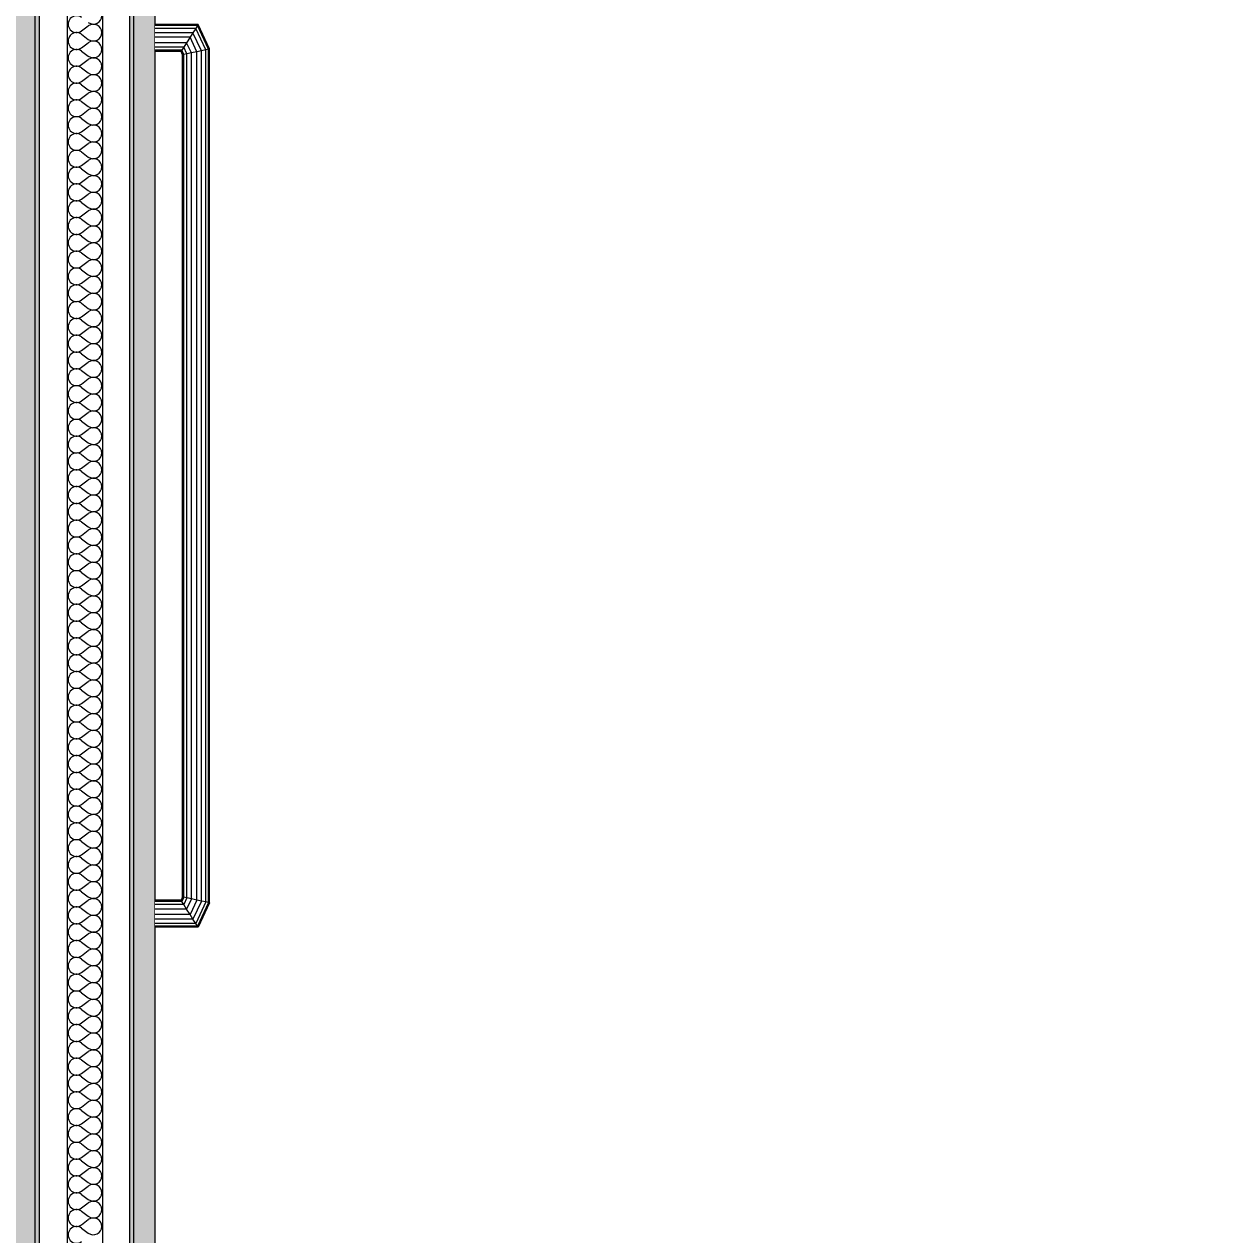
# Model space of a CAD drawing. Header units: millimetres. Extents: x -48147 to 1403542, y -455564 to 18123.
# Drawn here: x 1378454 to 1379293, y -437360 to -436503 of the extents above; entities that cross this region are included whole.
import ezdxf

# ---------------------------------------------------------------- set-up
doc = ezdxf.new("R2010")
doc.units = ezdxf.units.MM
doc.header["$MEASUREMENT"] = 0
doc.linetypes.add('Wipeout_Contour', pattern=[1000, 0, -1000])
for name, color, linetype in [('New_A-25-M_Wall_Int', 7, 'Continuous'), ('New_A-95-D_1_20', 7, 'Continuous'), ('New_ArchiCAD Doors', 7, 'Continuous')]:
    doc.layers.add(name, color=color, linetype=linetype)
for name, color, linetype, lineweight in [('New_A-25-M_Wall_Int_Pen_No__1', 7, 'Continuous', 13), ('New_A-95-D_1_20_Pen_No__1', 7, 'Continuous', 13), ('New_ArchiCAD Doors_Pen_No__93', 8, 'Continuous', 13)]:
    doc.layers.add(name, color=color, linetype=linetype, lineweight=lineweight)
doc.layers.add('New_A-25-M_Wall_Int_Pen_No__107', color=7, linetype='Continuous', lineweight=15, true_color=0xa6a6a6)
doc.styles.add('GENERATED_STYLE_1', font='')
doc.styles.get('GENERATED_STYLE_1').set_extended_font_data('Arial')
doc.dimstyles.new('GENERATED_STYLE__2', dxfattribs={"dimtxt": 125, "dimasz": 47.5, "dimexe": 0.18, "dimexo": 50, "dimgap": 0.09, "dimtad": 1, "dimdec": 0, "dimzin": 0, "dimdsep": 46, "dimtxsty": 'GENERATED_STYLE_1', "dimblk": 'ARROWHEAD_2', "dimblk1": 'ARROWHEAD_2', "dimblk2": 'ARROWHEAD_2', "dimcen": 0.09, "dimclrd": 7, "dimclre": 7, "dimclrt": 7, "dimadec": 0, "dimazin": 0, "dimtfac": 1, "dimtdec": 4, "dimtmove": 0, "dimatfit": 3, "dimfxl": 1, "dimtolj": 1, "dimtzin": 0, "dimarcsym": 0})

# ---------------------------------------------------------------- blocks, each defined once
blk = doc.blocks.new('*X43', base_point=(1418663.25, -449992.53))
at = {"layer": 'New_A-25-M_Wall_Int_Pen_No__107', "linetype": 'Continuous'}
for p, q in [((1378494.39, -436508.01), (1378499.15, -436504.43)), ((1378494.39, -436510.39), (1378499.15, -436513.96)), ((1378494.39, -436519.91), (1378499.15, -436516.34)), ((1378494.39, -436522.29), (1378499.15, -436525.86)), ((1378494.39, -436531.81), (1378499.15, -436528.24)), ((1378494.39, -436534.2), (1378499.15, -436537.77)), ((1378494.39, -436543.72), (1378499.15, -436540.15)), ((1378494.39, -436546.1), (1378499.15, -436549.67)), ((1378494.39, -436555.62), (1378499.15, -436552.05)), ((1378494.39, -436558.01), (1378499.15, -436561.58)), ((1378494.39, -436567.53), (1378499.15, -436563.96)), ((1378494.39, -436569.91), (1378499.15, -436573.48)), ((1378494.39, -436579.43), (1378499.15, -436575.86)), ((1378494.39, -436581.81), (1378499.15, -436585.39)), ((1378494.39, -436591.34), (1378499.15, -436587.77)), ((1378494.39, -436593.72), (1378499.15, -436597.29)), ((1378494.39, -436603.24), (1378499.15, -436599.67)), ((1378494.39, -436605.62), (1378499.15, -436609.2)), ((1378494.39, -436615.15), (1378499.15, -436611.58)), ((1378494.39, -436617.53), (1378499.15, -436621.1)), ((1378494.39, -436627.05), (1378499.15, -436623.48)), ((1378494.39, -436629.43), (1378499.15, -436633.01)), ((1378494.39, -436638.96), (1378499.15, -436635.39)), ((1378494.39, -436641.34), (1378499.15, -436644.91)), ((1378494.39, -436650.86), (1378499.15, -436647.29)), ((1378494.39, -436653.24), (1378499.15, -436656.81)), ((1378494.39, -436662.77), (1378499.15, -436659.2)), ((1378494.39, -436665.15), (1378499.15, -436668.72)), ((1378494.39, -436674.67), (1378499.15, -436671.1)), ((1378494.39, -436677.05), (1378499.15, -436680.62)), ((1378494.39, -436686.58), (1378499.15, -436683.01)), ((1378494.39, -436688.96), (1378499.15, -436692.53)), ((1378494.39, -436698.48), (1378499.15, -436694.91)), ((1378494.39, -436700.86), (1378499.15, -436704.43)), ((1378494.39, -436710.39), (1378499.15, -436706.81)), ((1378494.39, -436712.77), (1378499.15, -436716.34)), ((1378494.39, -436722.29), (1378499.15, -436718.72)), ((1378494.39, -436724.67), (1378499.15, -436728.24)), ((1378494.39, -436734.2), (1378499.15, -436730.62)), ((1378494.39, -436736.58), (1378499.15, -436740.15)), ((1378494.39, -436746.1), (1378499.15, -436742.53)), ((1378494.39, -436748.48), (1378499.15, -436752.05)), ((1378494.39, -436758.01), (1378499.15, -436754.43)), ((1378494.39, -436760.39), (1378499.15, -436763.96)), ((1378494.39, -436769.91), (1378499.15, -436766.34)), ((1378494.39, -436772.29), (1378499.15, -436775.86)), ((1378494.39, -436781.81), (1378499.15, -436778.24)), ((1378494.39, -436784.2), (1378499.15, -436787.77)), ((1378494.39, -436793.72), (1378499.15, -436790.15)), ((1378494.39, -436796.1), (1378499.15, -436799.67)), ((1378494.39, -436805.62), (1378499.15, -436802.05)), ((1378494.39, -436808.01), (1378499.15, -436811.58)), ((1378494.39, -436817.53), (1378499.15, -436813.96)), ((1378494.39, -436819.91), (1378499.15, -436823.48)), ((1378494.39, -436829.43), (1378499.15, -436825.86)), ((1378494.39, -436831.81), (1378499.15, -436835.39)), ((1378494.39, -436841.34), (1378499.15, -436837.77)), ((1378494.39, -436843.72), (1378499.15, -436847.29)), ((1378494.39, -436853.24), (1378499.15, -436849.67)), ((1378494.39, -436855.62), (1378499.15, -436859.2)), ((1378494.39, -436865.15), (1378499.15, -436861.58)), ((1378494.39, -436867.53), (1378499.15, -436871.1)), ((1378494.39, -436877.05), (1378499.15, -436873.48)), ((1378494.39, -436879.43), (1378499.15, -436883.01)), ((1378494.39, -436888.96), (1378499.15, -436885.39)), ((1378494.39, -436891.34), (1378499.15, -436894.91)), ((1378494.39, -436900.86), (1378499.15, -436897.29)), ((1378494.39, -436903.24), (1378499.15, -436906.81)), ((1378494.39, -436912.77), (1378499.15, -436909.2)), ((1378494.39, -436915.15), (1378499.15, -436918.72)), ((1378494.39, -436924.67), (1378499.15, -436921.1)), ((1378494.39, -436927.05), (1378499.15, -436930.62)), ((1378494.39, -436936.58), (1378499.15, -436933.01)), ((1378494.39, -436938.96), (1378499.15, -436942.53)), ((1378494.39, -436948.48), (1378499.15, -436944.91)), ((1378494.39, -436950.86), (1378499.15, -436954.43)), ((1378494.39, -436960.39), (1378499.15, -436956.81)), ((1378494.39, -436962.77), (1378499.15, -436966.34)), ((1378494.39, -436972.29), (1378499.15, -436968.72)), ((1378494.39, -436974.67), (1378499.15, -436978.24)), ((1378494.39, -436984.2), (1378499.15, -436980.62)), ((1378494.39, -436986.58), (1378499.15, -436990.15)), ((1378494.39, -436996.1), (1378499.15, -436992.53)), ((1378494.39, -436998.48), (1378499.15, -437002.05)), ((1378494.39, -437008.01), (1378499.15, -437004.43)), ((1378494.39, -437010.39), (1378499.15, -437013.96)), ((1378494.39, -437019.91), (1378499.15, -437016.34)), ((1378494.39, -437022.29), (1378499.15, -437025.86)), ((1378494.39, -437031.81), (1378499.15, -437028.24)), ((1378494.39, -437034.2), (1378499.15, -437037.77)), ((1378494.39, -437043.72), (1378499.15, -437040.15)), ((1378494.39, -437046.1), (1378499.15, -437049.67)), ((1378494.39, -437055.62), (1378499.15, -437052.05)), ((1378494.39, -437058.01), (1378499.15, -437061.58)), ((1378494.39, -437067.53), (1378499.15, -437063.96)), ((1378494.39, -437069.91), (1378499.15, -437073.48)), ((1378494.39, -437079.43), (1378499.15, -437075.86)), ((1378494.39, -437081.81), (1378499.15, -437085.39)), ((1378494.39, -437091.34), (1378499.15, -437087.77)), ((1378494.39, -437093.72), (1378499.15, -437097.29)), ((1378494.39, -437103.24), (1378499.15, -437099.67)), ((1378494.39, -437105.62), (1378499.15, -437109.2)), ((1378494.39, -437115.15), (1378499.15, -437111.58)), ((1378494.39, -437117.53), (1378499.15, -437121.1)), ((1378494.39, -437127.05), (1378499.15, -437123.48)), ((1378494.39, -437129.43), (1378499.15, -437133.01)), ((1378494.39, -437138.96), (1378499.15, -437135.39)), ((1378494.39, -437141.34), (1378499.15, -437144.91)), ((1378494.39, -437150.86), (1378499.15, -437147.29)), ((1378494.39, -437153.24), (1378499.15, -437156.81)), ((1378494.39, -437162.77), (1378499.15, -437159.2)), ((1378494.39, -437165.15), (1378499.15, -437168.72)), ((1378494.39, -437174.67), (1378499.15, -437171.1)), ((1378494.39, -437177.05), (1378499.15, -437180.62)), ((1378494.39, -437186.58), (1378499.15, -437183.01)), ((1378494.39, -437188.96), (1378499.15, -437192.53)), ((1378494.39, -437198.48), (1378499.15, -437194.91)), ((1378494.39, -437200.86), (1378499.15, -437204.43)), ((1378494.39, -437210.39), (1378499.15, -437206.81)), ((1378494.39, -437212.77), (1378499.15, -437216.34)), ((1378494.39, -437222.29), (1378499.15, -437218.72)), ((1378494.39, -437224.67), (1378499.15, -437228.24)), ((1378494.39, -437234.2), (1378499.15, -437230.62)), ((1378494.39, -437236.58), (1378499.15, -437240.15)), ((1378494.39, -437246.1), (1378499.15, -437242.53)), ((1378494.39, -437248.48), (1378499.15, -437252.05)), ((1378494.39, -437258.01), (1378499.15, -437254.43)), ((1378494.39, -437260.39), (1378499.15, -437263.96)), ((1378494.39, -437269.91), (1378499.15, -437266.34)), ((1378494.39, -437272.29), (1378499.15, -437275.86)), ((1378494.39, -437281.81), (1378499.15, -437278.24)), ((1378494.39, -437284.2), (1378499.15, -437287.77)), ((1378494.39, -437293.72), (1378499.15, -437290.15)), ((1378494.39, -437296.1), (1378499.15, -437299.67)), ((1378494.39, -437305.62), (1378499.15, -437302.05)), ((1378494.39, -437308.01), (1378499.15, -437311.58)), ((1378494.39, -437317.53), (1378499.15, -437313.96)), ((1378494.39, -437319.91), (1378499.15, -437323.48)), ((1378494.39, -437329.43), (1378499.15, -437325.86)), ((1378494.39, -437331.81), (1378499.15, -437335.39)), ((1378494.39, -437341.34), (1378499.15, -437337.77)), ((1378494.39, -437343.72), (1378499.15, -437347.29)), ((1378494.39, -437353.24), (1378499.15, -437349.67)), ((1378494.39, -437355.62), (1378499.15, -437359.2))]:
    blk.add_line(p, q, dxfattribs=at)
for centre, start, end in [((1378490.82, -436503.24), 53.1301, 306.8699), ((1378502.72, -436497.29), 233.1301, 0), ((1378502.72, -436509.2), 0, 126.8699), ((1378490.82, -436515.15), 53.1301, 306.8699), ((1378502.72, -436509.2), 233.1301, 0), ((1378502.72, -436521.1), 0, 126.8699), ((1378490.82, -436527.05), 53.1301, 306.8699), ((1378502.72, -436521.1), 233.1301, 0), ((1378490.82, -436538.96), 53.1301, 306.8699), ((1378502.72, -436533.01), 0, 126.8699), ((1378502.72, -436533.01), 233.1301, 0), ((1378502.72, -436544.91), 0, 126.8699), ((1378490.82, -436550.86), 53.1301, 306.8699), ((1378502.72, -436544.91), 233.1301, 0), ((1378502.72, -436556.81), 0, 126.8699), ((1378490.82, -436562.77), 53.1301, 306.8699), ((1378502.72, -436556.81), 233.1301, 0), ((1378502.72, -436568.72), 0, 126.8699), ((1378490.82, -436574.67), 53.1301, 306.8699), ((1378502.72, -436568.72), 233.1301, 0), ((1378502.72, -436580.62), 0, 126.8699), ((1378490.82, -436586.58), 53.1301, 306.8699), ((1378502.72, -436580.62), 233.1301, 0), ((1378490.82, -436598.48), 53.1301, 306.8699), ((1378502.72, -436592.53), 0, 126.8699), ((1378502.72, -436592.53), 233.1301, 0), ((1378502.72, -436604.43), 0, 126.8699), ((1378490.82, -436610.39), 53.1301, 306.8699), ((1378502.72, -436604.43), 233.1301, 0), ((1378502.72, -436616.34), 0, 126.8699), ((1378490.82, -436622.29), 53.1301, 306.8699), ((1378502.72, -436616.34), 233.1301, 0), ((1378490.82, -436634.2), 53.1301, 306.8699), ((1378502.72, -436628.24), 0, 126.8699), ((1378502.72, -436628.24), 233.1301, 0), ((1378502.72, -436640.15), 0, 126.8699), ((1378490.82, -436646.1), 53.1301, 306.8699), ((1378502.72, -436640.15), 233.1301, 0), ((1378490.82, -436658.01), 53.1301, 306.8699), ((1378502.72, -436652.05), 0, 126.8699), ((1378502.72, -436652.05), 233.1301, 0), ((1378502.72, -436663.96), 0, 126.8699), ((1378490.82, -436669.91), 53.1301, 306.8699), ((1378502.72, -436663.96), 233.1301, 0), ((1378502.72, -436675.86), 0, 126.8699), ((1378490.82, -436681.81), 53.1301, 306.8699), ((1378502.72, -436675.86), 233.1301, 0), ((1378490.82, -436693.72), 53.1301, 306.8699), ((1378502.72, -436687.77), 0, 126.8699), ((1378502.72, -436687.77), 233.1301, 0), ((1378502.72, -436699.67), 0, 126.8699), ((1378490.82, -436705.62), 53.1301, 306.8699), ((1378502.72, -436699.67), 233.1301, 0), ((1378502.72, -436711.58), 0, 126.8699), ((1378490.82, -436717.53), 53.1301, 306.8699), ((1378502.72, -436711.58), 233.1301, 0), ((1378502.72, -436723.48), 0, 126.8699), ((1378490.82, -436729.43), 53.1301, 306.8699), ((1378502.72, -436723.48), 233.1301, 0), ((1378502.72, -436735.39), 0, 126.8699), ((1378490.82, -436741.34), 53.1301, 306.8699), ((1378502.72, -436735.39), 233.1301, 0), ((1378490.82, -436753.24), 53.1301, 306.8699), ((1378502.72, -436747.29), 0, 126.8699), ((1378502.72, -436747.29), 233.1301, 0), ((1378502.72, -436759.2), 0, 126.8699), ((1378490.82, -436765.15), 53.1301, 306.8699), ((1378502.72, -436759.2), 233.1301, 0), ((1378502.72, -436771.1), 0, 126.8699), ((1378490.82, -436777.05), 53.1301, 306.8699), ((1378502.72, -436771.1), 233.1301, 0), ((1378502.72, -436783.01), 0, 126.8699), ((1378490.82, -436788.96), 53.1301, 306.8699), ((1378502.72, -436783.01), 233.1301, 0), ((1378502.72, -436794.91), 0, 126.8699), ((1378490.82, -436800.86), 53.1301, 306.8699), ((1378502.72, -436794.91), 233.1301, 0), ((1378490.82, -436812.77), 53.1301, 306.8699), ((1378502.72, -436806.81), 0, 126.8699), ((1378502.72, -436806.81), 233.1301, 0), ((1378502.72, -436818.72), 0, 126.8699), ((1378490.82, -436824.67), 53.1301, 306.8699), ((1378502.72, -436818.72), 233.1301, 0), ((1378502.72, -436830.62), 0, 126.8699), ((1378490.82, -436836.58), 53.1301, 306.8699), ((1378502.72, -436830.62), 233.1301, 0), ((1378490.82, -436848.48), 53.1301, 306.8699), ((1378502.72, -436842.53), 0, 126.8699), ((1378502.72, -436842.53), 233.1301, 0), ((1378502.72, -436854.43), 0, 126.8699), ((1378490.82, -436860.39), 53.1301, 306.8699), ((1378502.72, -436854.43), 233.1301, 0), ((1378490.82, -436872.29), 53.1301, 306.8699), ((1378502.72, -436866.34), 0, 126.8699), ((1378502.72, -436866.34), 233.1301, 0), ((1378502.72, -436878.24), 0, 126.8699), ((1378490.82, -436884.2), 53.1301, 306.8699), ((1378502.72, -436878.24), 233.1301, 0), ((1378502.72, -436890.15), 0, 126.8699), ((1378490.82, -436896.1), 53.1301, 306.8699), ((1378502.72, -436890.15), 233.1301, 0), ((1378490.82, -436908.01), 53.1301, 306.8699), ((1378502.72, -436902.05), 0, 126.8699), ((1378502.72, -436902.05), 233.1301, 0), ((1378502.72, -436913.96), 0, 126.8699), ((1378490.82, -436919.91), 53.1301, 306.8699), ((1378502.72, -436913.96), 233.1301, 0), ((1378502.72, -436925.86), 0, 126.8699), ((1378490.82, -436931.81), 53.1301, 306.8699), ((1378502.72, -436925.86), 233.1301, 0), ((1378502.72, -436937.77), 0, 126.8699), ((1378490.82, -436943.72), 53.1301, 306.8699), ((1378502.72, -436937.77), 233.1301, 0), ((1378502.72, -436949.67), 0, 126.8699), ((1378490.82, -436955.62), 53.1301, 306.8699), ((1378502.72, -436949.67), 233.1301, 0), ((1378490.82, -436967.53), 53.1301, 306.8699), ((1378502.72, -436961.58), 0, 126.8699), ((1378502.72, -436961.58), 233.1301, 0), ((1378502.72, -436973.48), 0, 126.8699), ((1378490.82, -436979.43), 53.1301, 306.8699), ((1378502.72, -436973.48), 233.1301, 0), ((1378502.72, -436985.39), 0, 126.8699), ((1378490.82, -436991.34), 53.1301, 306.8699), ((1378502.72, -436985.39), 233.1301, 0), ((1378502.72, -436997.29), 0, 126.8699), ((1378490.82, -437003.24), 53.1301, 306.8699), ((1378502.72, -436997.29), 233.1301, 0), ((1378502.72, -437009.2), 0, 126.8699), ((1378490.82, -437015.15), 53.1301, 306.8699), ((1378502.72, -437009.2), 233.1301, 0), ((1378490.82, -437027.05), 53.1301, 306.8699), ((1378502.72, -437021.1), 0, 126.8699), ((1378502.72, -437021.1), 233.1301, 0), ((1378502.72, -437033.01), 0, 126.8699), ((1378490.82, -437038.96), 53.1301, 306.8699), ((1378502.72, -437033.01), 233.1301, 0), ((1378502.72, -437044.91), 0, 126.8699), ((1378490.82, -437050.86), 53.1301, 306.8699), ((1378502.72, -437044.91), 233.1301, 0), ((1378490.82, -437062.77), 53.1301, 306.8699), ((1378502.72, -437056.81), 0, 126.8699), ((1378502.72, -437056.81), 233.1301, 0), ((1378502.72, -437068.72), 0, 126.8699), ((1378490.82, -437074.67), 53.1301, 306.8699), ((1378502.72, -437068.72), 233.1301, 0), ((1378490.82, -437086.58), 53.1301, 306.8699), ((1378502.72, -437080.62), 0, 126.8699), ((1378502.72, -437080.62), 233.1301, 0), ((1378502.72, -437092.53), 0, 126.8699), ((1378490.82, -437098.48), 53.1301, 306.8699), ((1378502.72, -437092.53), 233.1301, 0), ((1378502.72, -437104.43), 0, 126.8699), ((1378490.82, -437110.39), 53.1301, 306.8699), ((1378502.72, -437104.43), 233.1301, 0), ((1378490.82, -437122.29), 53.1301, 306.8699), ((1378502.72, -437116.34), 0, 126.8699), ((1378502.72, -437116.34), 233.1301, 0), ((1378502.72, -437128.24), 0, 126.8699), ((1378490.82, -437134.2), 53.1301, 306.8699), ((1378502.72, -437128.24), 233.1301, 0), ((1378502.72, -437140.15), 0, 126.8699), ((1378490.82, -437146.1), 53.1301, 306.8699), ((1378502.72, -437140.15), 233.1301, 0), ((1378502.72, -437152.05), 0, 126.8699), ((1378490.82, -437158.01), 53.1301, 306.8699), ((1378502.72, -437152.05), 233.1301, 0), ((1378502.72, -437163.96), 0, 126.8699), ((1378490.82, -437169.91), 53.1301, 306.8699), ((1378502.72, -437163.96), 233.1301, 0), ((1378490.82, -437181.81), 53.1301, 306.8699), ((1378502.72, -437175.86), 0, 126.8699), ((1378502.72, -437175.86), 233.1301, 0), ((1378502.72, -437187.77), 0, 126.8699), ((1378490.82, -437193.72), 53.1301, 306.8699), ((1378502.72, -437187.77), 233.1301, 0), ((1378502.72, -437199.67), 0, 126.8699), ((1378490.82, -437205.62), 53.1301, 306.8699), ((1378502.72, -437199.67), 233.1301, 0), ((1378502.72, -437211.58), 0, 126.8699), ((1378490.82, -437217.53), 53.1301, 306.8699), ((1378502.72, -437211.58), 233.1301, 0), ((1378502.72, -437223.48), 0, 126.8699), ((1378490.82, -437229.43), 53.1301, 306.8699), ((1378502.72, -437223.48), 233.1301, 0), ((1378490.82, -437241.34), 53.1301, 306.8699), ((1378502.72, -437235.39), 0, 126.8699), ((1378502.72, -437235.39), 233.1301, 0), ((1378502.72, -437247.29), 0, 126.8699), ((1378490.82, -437253.24), 53.1301, 306.8699), ((1378502.72, -437247.29), 233.1301, 0), ((1378502.72, -437259.2), 0, 126.8699), ((1378490.82, -437265.15), 53.1301, 306.8699), ((1378502.72, -437259.2), 233.1301, 0), ((1378490.82, -437277.05), 53.1301, 306.8699), ((1378502.72, -437271.1), 0, 126.8699), ((1378502.72, -437271.1), 233.1301, 0), ((1378502.72, -437283.01), 0, 126.8699), ((1378490.82, -437288.96), 53.1301, 306.8699), ((1378502.72, -437283.01), 233.1301, 0), ((1378490.82, -437300.86), 53.1301, 306.8699), ((1378502.72, -437294.91), 0, 126.8699), ((1378502.72, -437294.91), 233.1301, 0), ((1378502.72, -437306.81), 0, 126.8699), ((1378490.82, -437312.77), 53.1301, 306.8699), ((1378502.72, -437306.81), 233.1301, 0), ((1378502.72, -437318.72), 0, 126.8699), ((1378490.82, -437324.67), 53.1301, 306.8699), ((1378502.72, -437318.72), 233.1301, 0), ((1378490.82, -437336.58), 53.1301, 306.8699), ((1378502.72, -437330.62), 0, 126.8699), ((1378502.72, -437330.62), 233.1301, 0), ((1378502.72, -437342.53), 0, 126.8699), ((1378490.82, -437348.48), 53.1301, 306.8699), ((1378502.72, -437342.53), 233.1301, 0), ((1378502.72, -437354.43), 0, 126.8699), ((1378490.82, -437360.39), 53.1301, 306.8699), ((1378502.72, -437354.43), 233.1301, 0)]:
    blk.add_arc(centre, 5.95, start, end, dxfattribs=at)
blk = doc.blocks.new('Section Elem_15_1', base_point=(1418663.25, -449992.53))
at = {"layer": 'New_A-25-M_Wall_Int_Pen_No__107', "linetype": 'Continuous'}
blk.add_hatch(color=256, dxfattribs=at).paths.add_polyline_path([(1378461.27, -434082.53), (1378446.27, -434082.53), (1378446.27, -437842.53), (1378461.27, -437842.53)])
at = {"layer": 'New_A-25-M_Wall_Int_Pen_No__107', "linetype": 'Continuous', "lineweight": 0, "true_color": 0x535353}
blk.add_hatch(color=251, dxfattribs=at).paths.add_polyline_path([(1378464.27, -434082.53), (1378461.27, -434082.53), (1378461.27, -437842.53), (1378464.27, -437842.53)])
at = {"layer": 'New_A-25-M_Wall_Int_Pen_No__1', "linetype": 'Continuous'}
blk.add_line((1378546.27, -434082.53), (1378546.27, -437842.53), dxfattribs=at)
at = {"color": 254, "linetype": 'Wipeout_Contour', "lineweight": 0, "ltscale": 5783089.635194167}
blk.add_wipeout([(1378484.27, -434082.53), (1378464.27, -434082.53), (1378464.27, -437842.53), (1378484.27, -437842.53)], dxfattribs=at).dxf.layer = 'New_A-25-M_Wall_Int'
at = {"layer": 'New_A-25-M_Wall_Int_Pen_No__1', "linetype": 'Continuous'}
for p, q in [((1378461.27, -434082.53), (1378461.27, -437842.53)), ((1378464.27, -434082.53), (1378464.27, -437842.53))]:
    blk.add_line(p, q, dxfattribs=at)
at = {"color": 254, "linetype": 'Wipeout_Contour', "lineweight": 0, "ltscale": 5783175.445938991}
blk.add_wipeout([(1378509.27, -434082.53), (1378484.27, -434082.53), (1378484.27, -437842.53), (1378509.27, -437842.53)], dxfattribs=at).dxf.layer = 'New_A-25-M_Wall_Int'
at = {"layer": 'New_A-25-M_Wall_Int_Pen_No__1', "linetype": 'Continuous'}
blk.add_line((1378484.27, -434082.53), (1378484.27, -437842.53), dxfattribs=at)
at = {"layer": 'New_A-25-M_Wall_Int'}
blk.add_blockref('*X43', (1418663.25, -449992.53), dxfattribs=at)
at = {"color": 254, "linetype": 'Wipeout_Contour', "lineweight": 0, "ltscale": 5783259.349884127}
blk.add_wipeout([(1378528.27, -434082.53), (1378509.27, -434082.53), (1378509.27, -437842.53), (1378528.27, -437842.53)], dxfattribs=at).dxf.layer = 'New_A-25-M_Wall_Int'
at = {"layer": 'New_A-25-M_Wall_Int_Pen_No__107', "linetype": 'Continuous', "lineweight": 0, "true_color": 0x535353}
blk.add_hatch(color=251, dxfattribs=at).paths.add_polyline_path([(1378531.27, -434082.53), (1378528.27, -434082.53), (1378528.27, -437842.53), (1378531.27, -437842.53)])
at = {"layer": 'New_A-25-M_Wall_Int_Pen_No__107', "linetype": 'Continuous'}
blk.add_hatch(color=256, dxfattribs=at).paths.add_polyline_path([(1378546.27, -437842.53), (1378546.27, -434082.53), (1378531.27, -434082.53), (1378531.27, -437842.53)])
at = {"layer": 'New_A-25-M_Wall_Int_Pen_No__1', "linetype": 'Continuous'}
for p, q in [((1378509.27, -434082.53), (1378509.27, -437842.53)), ((1378528.27, -434082.53), (1378528.27, -437842.53)), ((1378531.27, -434082.53), (1378531.27, -437842.53))]:
    blk.add_line(p, q, dxfattribs=at)
blk = doc.blocks.new('Section Elem_120_1', base_point=(1418663.25, -449992.53))
at = {"color": 254, "linetype": 'Wipeout_Contour', "lineweight": 0, "ltscale": 5784798.122981392}
blk.add_wipeout([(1378564.82, -437123.53), (1378546.27, -437123.53), (1378546.27, -437124.32), (1378565.32, -437124.32)], dxfattribs=at).dxf.layer = 'New_ArchiCAD Doors'
at = {"color": 254, "linetype": 'Wipeout_Contour', "lineweight": 0, "ltscale": 5784839.206902547}
blk.add_wipeout([(1378575.23, -437139.87), (1378546.27, -437139.87), (1378546.27, -437141.87), (1378576.5, -437141.87)], dxfattribs=at).dxf.layer = 'New_ArchiCAD Doors'
at = {"color": 254, "linetype": 'Wipeout_Contour', "lineweight": 0, "ltscale": 5784842.40036925}
blk.add_wipeout([(1378546.27, -437142.53), (1378576.92, -437142.53), (1378576.5, -437141.87), (1378546.27, -437141.87)], dxfattribs=at).dxf.layer = 'New_ArchiCAD Doors'
at = {"color": 254, "linetype": 'Wipeout_Contour', "lineweight": 0, "ltscale": 5784833.116512691}
blk.add_wipeout([(1378573.29, -437136.83), (1378546.27, -437136.83), (1378546.27, -437139.87), (1378575.23, -437139.87)], dxfattribs=at).dxf.layer = 'New_ArchiCAD Doors'
at = {"color": 254, "linetype": 'Wipeout_Contour', "lineweight": 0, "ltscale": 5784890.442485381}
blk.add_wipeout([(1378579.23, -437124.08), (1378573.29, -437136.83), (1378575.23, -437139.87), (1378582.28, -437124.75)], dxfattribs=at).dxf.layer = 'New_ArchiCAD Doors'
at = {"color": 254, "linetype": 'Wipeout_Contour', "lineweight": 0, "ltscale": 5784900.156163531}
blk.add_wipeout([(1378575.23, -437139.87), (1378576.5, -437141.87), (1378584.28, -437125.2), (1378582.28, -437124.75)], dxfattribs=at).dxf.layer = 'New_ArchiCAD Doors'
at = {"color": 254, "linetype": 'Wipeout_Contour', "lineweight": 0, "ltscale": 5784905.254078563}
blk.add_wipeout([(1378576.5, -437141.87), (1378576.92, -437142.53), (1378584.93, -437125.34), (1378584.28, -437125.2)], dxfattribs=at).dxf.layer = 'New_ArchiCAD Doors'
at = {"color": 254, "linetype": 'Wipeout_Contour', "lineweight": 0, "ltscale": 5784816.842000863}
blk.add_wipeout([(1378568.76, -437129.72), (1378546.27, -437129.72), (1378546.27, -437133.53), (1378571.19, -437133.53)], dxfattribs=at).dxf.layer = 'New_ArchiCAD Doors'
at = {"layer": 'New_ArchiCAD Doors_Pen_No__93', "linetype": 'Continuous'}
for p, q in [((1378576.5, -437141.87), (1378546.27, -437141.87)), ((1378576.92, -437142.53), (1378546.27, -437142.53)), ((1378576.92, -437142.53), (1378576.5, -437141.87))]:
    blk.add_line(p, q, dxfattribs=at)
at = {"color": 254, "linetype": 'Wipeout_Contour', "lineweight": 0, "ltscale": 5784808.320335214}
blk.add_wipeout([(1378566.71, -437126.5), (1378546.27, -437126.5), (1378546.27, -437129.72), (1378568.76, -437129.72)], dxfattribs=at).dxf.layer = 'New_ArchiCAD Doors'
at = {"color": 254, "linetype": 'Wipeout_Contour', "lineweight": 0, "ltscale": 5784801.760555268}
blk.add_wipeout([(1378565.32, -437124.32), (1378546.27, -437124.32), (1378546.27, -437126.5), (1378566.71, -437126.5)], dxfattribs=at).dxf.layer = 'New_ArchiCAD Doors'
at = {"color": 254, "linetype": 'Wipeout_Contour', "lineweight": 0, "ltscale": 5784825.439600486}
blk.add_wipeout([(1378571.19, -437133.53), (1378546.27, -437133.53), (1378546.27, -437136.83), (1378573.29, -437136.83)], dxfattribs=at).dxf.layer = 'New_ArchiCAD Doors'
at = {"color": 254, "linetype": 'Wipeout_Contour', "lineweight": 0, "ltscale": 5784834.79054579}
blk.add_wipeout([(1378564.82, -437123.53), (1378565.32, -437124.32), (1378566.73, -437121.31), (1378565.94, -437121.13)], dxfattribs=at).dxf.layer = 'New_ArchiCAD Doors'
at = {"color": 254, "linetype": 'Wipeout_Contour', "lineweight": 0, "ltscale": 5784840.546988552}
blk.add_wipeout([(1378565.32, -437124.32), (1378566.71, -437126.5), (1378568.91, -437121.79), (1378566.73, -437121.31)], dxfattribs=at).dxf.layer = 'New_ArchiCAD Doors'
at = {"color": 254, "linetype": 'Wipeout_Contour', "lineweight": 0, "ltscale": 5784864.510043946}
blk.add_wipeout([(1378568.76, -437129.72), (1378571.19, -437133.53), (1378575.93, -437123.35), (1378572.12, -437122.5)], dxfattribs=at).dxf.layer = 'New_ArchiCAD Doors'
at = {"color": 254, "linetype": 'Wipeout_Contour', "lineweight": 0, "ltscale": 5784850.956582104}
blk.add_wipeout([(1378566.71, -437126.5), (1378568.76, -437129.72), (1378572.12, -437122.5), (1378568.91, -437121.79)], dxfattribs=at).dxf.layer = 'New_ArchiCAD Doors'
at = {"color": 254, "linetype": 'Wipeout_Contour', "lineweight": 0, "ltscale": 5784475.184304196}
blk.add_wipeout([(1378565.94, -437121.13), (1378566.73, -437121.31), (1378566.73, -436524.75), (1378565.94, -436524.93)], dxfattribs=at).dxf.layer = 'New_ArchiCAD Doors'
at = {"color": 254, "linetype": 'Wipeout_Contour', "lineweight": 0, "ltscale": 5784878.213172668}
blk.add_wipeout([(1378571.19, -437133.53), (1378573.29, -437136.83), (1378579.23, -437124.08), (1378575.93, -437123.35)], dxfattribs=at).dxf.layer = 'New_ArchiCAD Doors'
at = {"layer": 'New_ArchiCAD Doors_Pen_No__93', "linetype": 'Continuous'}
for p, q in [((1378568.76, -437129.72), (1378546.27, -437129.72)), ((1378571.19, -437133.53), (1378546.27, -437133.53)), ((1378571.19, -437133.53), (1378568.76, -437129.72)), ((1378573.29, -437136.83), (1378571.19, -437133.53)), ((1378573.29, -437136.83), (1378546.27, -437136.83)), ((1378575.23, -437139.87), (1378546.27, -437139.87)), ((1378575.23, -437139.87), (1378573.29, -437136.83)), ((1378576.5, -437141.87), (1378575.23, -437139.87))]:
    blk.add_line(p, q, dxfattribs=at)
at = {"color": 254, "linetype": 'Wipeout_Contour', "lineweight": 0, "ltscale": 5784480.845545635}
blk.add_wipeout([(1378566.73, -437121.31), (1378568.91, -437121.79), (1378568.91, -436524.27), (1378566.73, -436524.75)], dxfattribs=at).dxf.layer = 'New_ArchiCAD Doors'
at = {"color": 254, "linetype": 'Wipeout_Contour', "lineweight": 0, "ltscale": 5784504.530694762}
blk.add_wipeout([(1378572.12, -437122.5), (1378575.93, -437123.35), (1378575.93, -436522.71), (1378572.12, -436523.55)], dxfattribs=at).dxf.layer = 'New_ArchiCAD Doors'
at = {"color": 254, "linetype": 'Wipeout_Contour', "lineweight": 0, "ltscale": 5784491.131922835}
blk.add_wipeout([(1378568.91, -437121.79), (1378572.12, -437122.5), (1378572.12, -436523.55), (1378568.91, -436524.27)], dxfattribs=at).dxf.layer = 'New_ArchiCAD Doors'
at = {"layer": 'New_ArchiCAD Doors_Pen_No__93', "linetype": 'Continuous'}
for p, q in [((1378564.82, -437123.53), (1378546.27, -437123.53)), ((1378565.32, -437124.32), (1378546.27, -437124.32)), ((1378565.94, -437121.13), (1378564.82, -437123.53)), ((1378565.32, -437124.32), (1378564.82, -437123.53)), ((1378566.73, -437121.31), (1378565.32, -437124.32)), ((1378566.71, -437126.5), (1378565.32, -437124.32)), ((1378566.73, -437121.31), (1378565.94, -437121.13)), ((1378568.91, -437121.79), (1378566.71, -437126.5)), ((1378568.91, -437121.79), (1378566.73, -437121.31)), ((1378566.71, -437126.5), (1378546.27, -437126.5)), ((1378568.76, -437129.72), (1378566.71, -437126.5))]:
    blk.add_line(p, q, dxfattribs=at)
at = {"color": 254, "linetype": 'Wipeout_Contour', "lineweight": 0, "ltscale": 5784070.989458934}
blk.add_wipeout([(1378565.32, -436521.73), (1378546.27, -436521.73), (1378546.27, -436522.53), (1378564.82, -436522.53)], dxfattribs=at).dxf.layer = 'New_ArchiCAD Doors'
at = {"color": 254, "linetype": 'Wipeout_Contour', "lineweight": 0, "ltscale": 5784518.087658288}
blk.add_wipeout([(1378575.93, -437123.35), (1378579.23, -437124.08), (1378579.23, -436521.98), (1378575.93, -436522.71)], dxfattribs=at).dxf.layer = 'New_ArchiCAD Doors'
at = {"layer": 'New_ArchiCAD Doors_Pen_No__93', "linetype": 'Continuous'}
for q in [(1378568.76, -437129.72), (1378568.91, -437121.79)]:
    blk.add_line((1378572.12, -437122.5), q, dxfattribs=at)
at = {"color": 254, "linetype": 'Wipeout_Contour', "lineweight": 0, "ltscale": 5784111.050782876}
blk.add_wipeout([(1378565.94, -436524.93), (1378566.73, -436524.75), (1378565.32, -436521.73), (1378564.82, -436522.53)], dxfattribs=at).dxf.layer = 'New_ArchiCAD Doors'
at = {"color": 254, "linetype": 'Wipeout_Contour', "lineweight": 0, "ltscale": 5784530.182856794}
blk.add_wipeout([(1378579.23, -437124.08), (1378582.28, -437124.75), (1378582.28, -436521.3), (1378579.23, -436521.98)], dxfattribs=at).dxf.layer = 'New_ArchiCAD Doors'
at = {"layer": 'New_ArchiCAD Doors_Pen_No__93', "linetype": 'Continuous'}
for q in [(1378571.19, -437133.53), (1378572.12, -437122.5)]:
    blk.add_line((1378575.93, -437123.35), q, dxfattribs=at)
at = {"color": 254, "linetype": 'Wipeout_Contour', "lineweight": 0, "ltscale": 5784114.696897489}
blk.add_wipeout([(1378566.71, -436519.56), (1378565.32, -436521.73), (1378566.73, -436524.75), (1378568.91, -436524.27)], dxfattribs=at).dxf.layer = 'New_ArchiCAD Doors'
at = {"color": 254, "linetype": 'Wipeout_Contour', "lineweight": 0, "ltscale": 5784539.802733614}
blk.add_wipeout([(1378582.28, -437124.75), (1378584.28, -437125.2), (1378584.28, -436520.86), (1378582.28, -436521.3)], dxfattribs=at).dxf.layer = 'New_ArchiCAD Doors'
at = {"layer": 'New_ArchiCAD Doors_Pen_No__93', "linetype": 'Continuous'}
for q in [(1378573.29, -437136.83), (1378575.93, -437123.35)]:
    blk.add_line((1378579.23, -437124.08), q, dxfattribs=at)
at = {"color": 254, "linetype": 'Wipeout_Contour', "lineweight": 0, "ltscale": 5784071.039668279}
blk.add_wipeout([(1378566.71, -436519.56), (1378546.27, -436519.56), (1378546.27, -436521.73), (1378565.32, -436521.73)], dxfattribs=at).dxf.layer = 'New_ArchiCAD Doors'
at = {"color": 254, "linetype": 'Wipeout_Contour', "lineweight": 0, "ltscale": 5784544.870229615}
blk.add_wipeout([(1378584.28, -437125.2), (1378584.93, -437125.34), (1378584.93, -436520.71), (1378584.28, -436520.86)], dxfattribs=at).dxf.layer = 'New_ArchiCAD Doors'
at = {"layer": 'New_ArchiCAD Doors_Pen_No__93', "linetype": 'Continuous'}
for p, q in [((1378582.28, -437124.75), (1378575.23, -437139.87)), ((1378584.28, -437125.2), (1378576.5, -437141.87)), ((1378584.93, -437125.34), (1378576.92, -437142.53)), ((1378582.28, -437124.75), (1378579.23, -437124.08)), ((1378584.28, -437125.2), (1378582.28, -437124.75)), ((1378584.93, -437125.34), (1378584.28, -437125.2))]:
    blk.add_line(p, q, dxfattribs=at)
at = {"color": 254, "linetype": 'Wipeout_Contour', "lineweight": 0, "ltscale": 5784071.112533852}
blk.add_wipeout([(1378571.19, -436512.53), (1378546.27, -436512.53), (1378546.27, -436516.34), (1378568.76, -436516.34)], dxfattribs=at).dxf.layer = 'New_ArchiCAD Doors'
at = {"color": 254, "linetype": 'Wipeout_Contour', "lineweight": 0, "ltscale": 5784071.11951626}
blk.add_wipeout([(1378573.29, -436509.23), (1378546.27, -436509.23), (1378546.27, -436512.53), (1378571.19, -436512.53)], dxfattribs=at).dxf.layer = 'New_ArchiCAD Doors'
at = {"color": 254, "linetype": 'Wipeout_Contour', "lineweight": 0, "ltscale": 5784121.119371368}
blk.add_wipeout([(1378566.71, -436519.56), (1378568.91, -436524.27), (1378572.12, -436523.55), (1378568.76, -436516.34)], dxfattribs=at).dxf.layer = 'New_ArchiCAD Doors'
at = {"color": 254, "linetype": 'Wipeout_Contour', "lineweight": 0, "ltscale": 5784071.081274345}
blk.add_wipeout([(1378568.76, -436516.34), (1378546.27, -436516.34), (1378546.27, -436519.56), (1378566.71, -436519.56)], dxfattribs=at).dxf.layer = 'New_ArchiCAD Doors'
at = {"color": 254, "linetype": 'Wipeout_Contour', "lineweight": 0, "ltscale": 5784129.459273743}
blk.add_wipeout([(1378572.12, -436523.55), (1378575.93, -436522.71), (1378571.19, -436512.53), (1378568.76, -436516.34)], dxfattribs=at).dxf.layer = 'New_ArchiCAD Doors'
at = {"layer": 'New_ArchiCAD Doors_Pen_No__93', "linetype": 'Continuous'}
for p, q in [((1378566.71, -436519.56), (1378546.27, -436519.56)), ((1378565.32, -436521.73), (1378546.27, -436521.73)), ((1378564.82, -436522.53), (1378546.27, -436522.53)), ((1378565.32, -436521.73), (1378564.82, -436522.53)), ((1378565.94, -436524.93), (1378564.82, -436522.53)), ((1378566.71, -436519.56), (1378565.32, -436521.73)), ((1378566.73, -436524.75), (1378565.32, -436521.73)), ((1378566.73, -436524.75), (1378565.94, -436524.93)), ((1378565.94, -437121.13), (1378565.94, -436524.93)), ((1378566.73, -437121.31), (1378566.73, -436524.75))]:
    blk.add_line(p, q, dxfattribs=at)
at = {"color": 254, "linetype": 'Wipeout_Contour', "lineweight": 0, "ltscale": 5784071.132100606}
blk.add_wipeout([(1378575.23, -436506.19), (1378546.27, -436506.19), (1378546.27, -436509.23), (1378573.29, -436509.23)], dxfattribs=at).dxf.layer = 'New_ArchiCAD Doors'
at = {"color": 254, "linetype": 'Wipeout_Contour', "lineweight": 0, "ltscale": 5784071.12667999}
blk.add_wipeout([(1378576.5, -436504.18), (1378546.27, -436504.18), (1378546.27, -436506.19), (1378575.23, -436506.19)], dxfattribs=at).dxf.layer = 'New_ArchiCAD Doors'
at = {"color": 254, "linetype": 'Wipeout_Contour', "lineweight": 0, "ltscale": 5784137.86856979}
blk.add_wipeout([(1378575.93, -436522.71), (1378579.23, -436521.98), (1378573.29, -436509.23), (1378571.19, -436512.53)], dxfattribs=at).dxf.layer = 'New_ArchiCAD Doors'
at = {"layer": 'New_ArchiCAD Doors_Pen_No__93', "linetype": 'Continuous'}
for p, q in [((1378568.76, -436516.34), (1378546.27, -436516.34)), ((1378568.76, -436516.34), (1378566.71, -436519.56)), ((1378568.91, -436524.27), (1378566.71, -436519.56)), ((1378568.91, -436524.27), (1378566.73, -436524.75)), ((1378568.91, -437121.79), (1378568.91, -436524.27))]:
    blk.add_line(p, q, dxfattribs=at)
at = {"color": 254, "linetype": 'Wipeout_Contour', "lineweight": 0, "ltscale": 5784145.392643871}
blk.add_wipeout([(1378579.23, -436521.98), (1378582.28, -436521.3), (1378575.23, -436506.19), (1378573.29, -436509.23)], dxfattribs=at).dxf.layer = 'New_ArchiCAD Doors'
at = {"color": 254, "linetype": 'Wipeout_Contour', "lineweight": 0, "ltscale": 5784151.347888673}
blk.add_wipeout([(1378582.28, -436521.3), (1378584.28, -436520.86), (1378576.5, -436504.18), (1378575.23, -436506.19)], dxfattribs=at).dxf.layer = 'New_ArchiCAD Doors'
at = {"layer": 'New_ArchiCAD Doors_Pen_No__93', "linetype": 'Continuous'}
for p, q in [((1378571.19, -436512.53), (1378546.27, -436512.53)), ((1378571.19, -436512.53), (1378568.76, -436516.34)), ((1378572.12, -436523.55), (1378568.76, -436516.34)), ((1378572.12, -436523.55), (1378568.91, -436524.27)), ((1378572.12, -437122.5), (1378572.12, -436523.55))]:
    blk.add_line(p, q, dxfattribs=at)
at = {"color": 254, "linetype": 'Wipeout_Contour', "lineweight": 0, "ltscale": 5784154.447534248}
blk.add_wipeout([(1378584.28, -436520.86), (1378584.93, -436520.71), (1378576.92, -436503.53), (1378576.5, -436504.18)], dxfattribs=at).dxf.layer = 'New_ArchiCAD Doors'
at = {"layer": 'New_ArchiCAD Doors_Pen_No__93', "linetype": 'Continuous'}
for p, q in [((1378573.29, -436509.23), (1378546.27, -436509.23)), ((1378573.29, -436509.23), (1378571.19, -436512.53)), ((1378575.93, -436522.71), (1378571.19, -436512.53)), ((1378579.23, -436521.98), (1378573.29, -436509.23)), ((1378575.93, -436522.71), (1378572.12, -436523.55)), ((1378579.23, -436521.98), (1378575.93, -436522.71)), ((1378575.93, -437123.35), (1378575.93, -436522.71)), ((1378582.28, -436521.3), (1378579.23, -436521.98)), ((1378579.23, -437124.08), (1378579.23, -436521.98)), ((1378584.28, -436520.86), (1378582.28, -436521.3)), ((1378582.28, -437124.75), (1378582.28, -436521.3)), ((1378584.93, -436520.71), (1378584.28, -436520.86)), ((1378584.28, -437125.2), (1378584.28, -436520.86)), ((1378584.93, -437125.34), (1378584.93, -436520.71))]:
    blk.add_line(p, q, dxfattribs=at)
at = {"color": 254, "linetype": 'Wipeout_Contour', "lineweight": 0, "ltscale": 5784071.109034484}
blk.add_wipeout([(1378576.92, -436503.53), (1378546.27, -436503.53), (1378546.27, -436504.18), (1378576.5, -436504.18)], dxfattribs=at).dxf.layer = 'New_ArchiCAD Doors'
at = {"layer": 'New_ArchiCAD Doors_Pen_No__93', "linetype": 'Continuous'}
for p, q in [((1378576.92, -436503.53), (1378546.27, -436503.53)), ((1378576.5, -436504.18), (1378546.27, -436504.18)), ((1378575.23, -436506.19), (1378546.27, -436506.19)), ((1378575.23, -436506.19), (1378573.29, -436509.23)), ((1378576.5, -436504.18), (1378575.23, -436506.19)), ((1378582.28, -436521.3), (1378575.23, -436506.19)), ((1378576.92, -436503.53), (1378576.5, -436504.18)), ((1378584.28, -436520.86), (1378576.5, -436504.18)), ((1378584.93, -436520.71), (1378576.92, -436503.53))]:
    blk.add_line(p, q, dxfattribs=at)
blk = doc.blocks.new('*D498', base_point=(1418663.25, -449992.53))
at = {"layer": 'New_A-95-D_1_20_Pen_No__1', "linetype": 'Continuous'}
for p, q in [((1374919.74, -434842.53), (1374919.74, -434811.97)), ((1374950.99, -434860.57), (1374888.49, -434824.49)), ((1377582.41, -434842.53), (1374872.87, -434842.53)), ((1374919.74, -437842.53), (1374919.74, -434842.53)), ((1374888.49, -437824.49), (1374950.99, -437860.57)), ((1374966.62, -437842.53), (1374872.87, -437842.53)), ((1374919.74, -437873.09), (1374919.74, -437842.53))]:
    blk.add_line(p, q, dxfattribs=at)
at = {"layer": 'New_A-95-D_1_20_Pen_No__1', "insert": (1374894.74, -436557.02), "char_height": 125, "attachment_point": 7, "rotation": 90, "style": 'GENERATED_STYLE_1'}
blk.add_mtext('\\A1;{\\fArial|b0|i0|c0|p34;3,000}', dxfattribs=at)
blk = doc.blocks.new('ARROWHEAD_2')
at = {"color": 0, "linetype": 'Continuous', "lineweight": 0}
for p, q in [((-0.378, -0.655), (0.378, 0.655)), ((0, 0), (-1, 0))]:
    blk.add_line(p, q, dxfattribs=at)

msp = doc.modelspace()

# ---------------------------------------------------------------- block references
at = {"layer": 'New_A-25-M_Wall_Int'}
msp.add_blockref('Section Elem_15_1', (1418663.25, -449992.53), dxfattribs=at)

# ---------------------------------------------------------------- next in the draw order: block references
at = {"layer": 'New_ArchiCAD Doors'}
msp.add_blockref('Section Elem_120_1', (1418663.25, -449992.53), dxfattribs=at)

# ---------------------------------------------------------------- next in the draw order: dimensions: what is measured, and where the dimension line sits
at = {"layer": 'New_A-95-D_1_20', "linetype": 'Continuous'}
dim = msp.add_linear_dim(base=(1374919.74, -434842.53), p1=(1384052.27, -437842.53), p2=(1377632.41, -434842.53), angle=90, dimstyle='GENERATED_STYLE__2', dxfattribs=at)
dim.commit()
dim.dimension.update_dxf_attribs({"geometry": '*D498', "text_midpoint": (1374832.24, -436319.88), "dimtype": 160, "text_rotation": 90})

doc.saveas('drawing.dxf')
